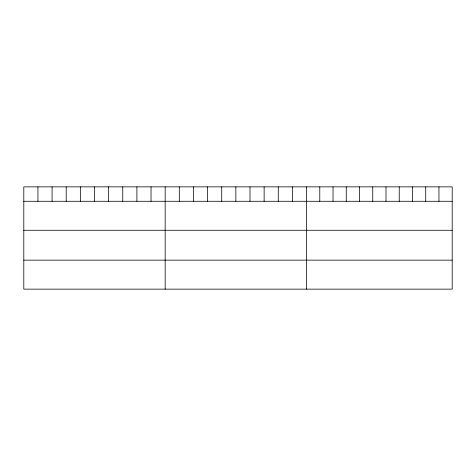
<?xml version="1.0" encoding="UTF-8"?>
<svg xmlns="http://www.w3.org/2000/svg" width="476" height="476" viewBox="0 0 476 476"><rect width="100%" height="100%" fill="white"/><g stroke="black" fill="none" stroke-linecap="round" stroke-linejoin="round"><path stroke-width="0.71" d="M452.2 201.277L452.2 289.14L23.8 289.14L23.8 186.86L452.2 186.86L452.2 201.277L23.8 201.277M23.8 230.271L452.2 230.271M23.8 260.146L452.2 260.146M438.961 186.86L438.961 201.277M425.717 186.86L425.717 201.277M412.478 186.86L412.478 201.277M399.233 186.86L399.233 201.277M385.994 186.86L385.994 201.277M372.75 186.86L372.75 201.277M359.511 186.86L359.511 201.277M346.266 186.86L346.266 201.277M333.027 186.86L333.027 201.277M319.783 186.86L319.783 201.277M306.544 186.86L306.544 289.14M292.407 186.86L292.407 201.277M278.27 186.86L278.27 201.277M264.132 186.86L264.132 201.277M249.995 186.86L249.995 201.277M235.858 186.86L235.858 201.277M221.721 186.86L221.721 201.277M207.584 186.86L207.584 201.277M193.446 186.86L193.446 201.277M179.309 186.86L179.309 201.277M165.172 186.86L165.172 289.14M151.035 186.86L151.035 201.277M136.898 186.86L136.898 201.277M122.76 186.86L122.76 201.277M108.623 186.86L108.623 201.277M94.486 186.86L94.486 201.277M80.349 186.86L80.349 201.277M66.212 186.86L66.212 201.277M52.074 186.86L52.074 201.277M37.937 186.86L37.937 201.277"/></g></svg>
